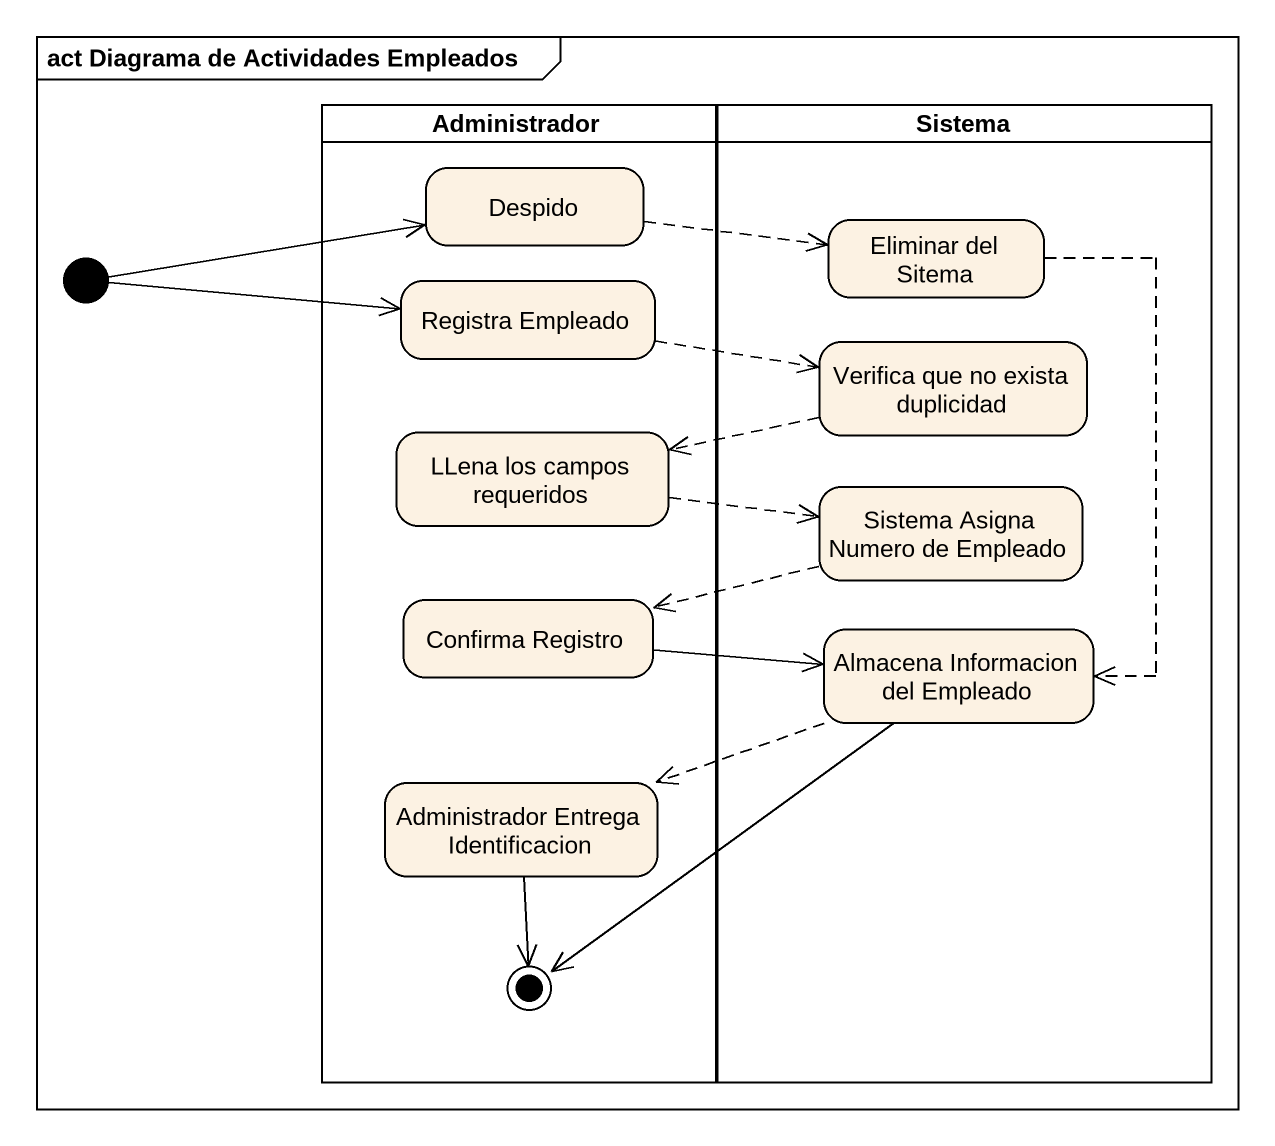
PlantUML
@startuml
mainframe act Diagrama de Actividades Empleados
hide empty description
state Administrador <<partition>> {
  state Despido
  state "Registra Empleado" as Registra_Empleado
  state "LLena los campos requeridos" as LLena_los_campos_requeridos
  state "Confirma Registro" as Confirma_Registro
  state "Administrador Entrega Identificacion" as Administrador_Entrega
  state final1 <<end>>
}
state Sistema <<partition>> {
  state "Eliminar del Sitema" as Eliminar_del_Sitema
  state "Verifica que no exista duplicidad" as Verifica_que_no_exista
  state "Sistema Asigna Numero de Empleado" as Sistema_Asigna_Numero_de
  state "Almacena Informacion del Empleado" as Almacena_Informacion_del
}
state initial1 <<start>>
Despido -right[dashed]-> Eliminar_del_Sitema
Eliminar_del_Sitema -[dashed]-> Almacena_Informacion_del
initial1 -right-> Despido
initial1 -right-> Registra_Empleado
Registra_Empleado -right[dashed]-> Verifica_que_no_exista
Verifica_que_no_exista -left[dashed]-> LLena_los_campos_requeridos
LLena_los_campos_requeridos -right[dashed]-> Sistema_Asigna_Numero_de
Sistema_Asigna_Numero_de -left[dashed]-> Confirma_Registro
Confirma_Registro -right-> Almacena_Informacion_del
Almacena_Informacion_del -left[dashed]-> Administrador_Entrega
Almacena_Informacion_del --> final1
Administrador_Entrega --> final1
@enduml
